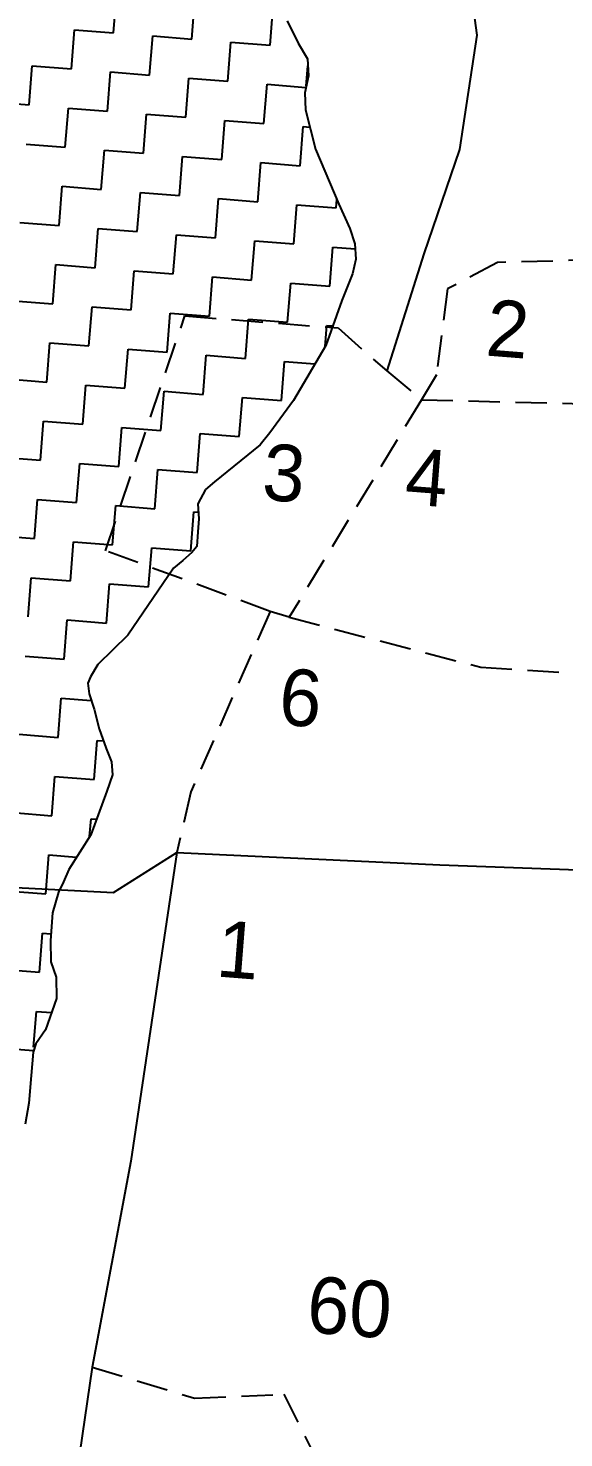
# Model space of a CAD drawing. Header units: metres. Extents: x 292752 to 294952, y 2098977 to 2102453.
# Drawn here: x 294206.9 to 294292.4, y 2100731.1 to 2100956.2 of the extents above; entities that cross this region are included whole.
import ezdxf
from ezdxf.enums import TextEntityAlignment as Align

# ---------------------------------------------------------------- set-up
doc = ezdxf.new("R2010")
doc.units = ezdxf.units.M
doc.linetypes.add('DASHED', pattern=[0.75, 0.5, -0.25])
for name, color, linetype in [('LINE_WATER', 4, 'Continuous'), ('POLY_HATCH', 12, 'Continuous'), ('POLY_PARCEL', 6, 'Continuous'), ('POLY_SUBPARCEL', 6, 'DASHED'), ('TEXT_MAPIN', 7, 'Continuous'), ('TEXT_PARCEL', 7, 'Continuous')]:
    doc.layers.add(name, color=color, linetype=linetype)
doc.styles.add('TEXT_MAP', font='', dxfattribs={"height": 2.5})
doc.styles.get('TEXT_MAP').set_extended_font_data('Kruti Dev 050')

msp = doc.modelspace()

# ---------------------------------------------------------------- linework, layer by layer
at = {"layer": 'LINE_WATER'}
for p, q in [((294277.29, 2100964.72), (294278.53, 2100955.03)), ((294278.53, 2100955.03), (294275.78, 2100936.81)), ((294275.78, 2100936.81), (294270.07, 2100920.14)), ((294270.07, 2100920.14), (294264.17, 2100901.44))]:
    msp.add_line(p, q, dxfattribs=at)
at = {"layer": 'POLY_HATCH', "linetype": 'Continuous'}
for p, q in [((294220.53, 2100955.43), (294221.03, 2100961.68)), ((294233.03, 2100954.44), (294233.53, 2100960.69)), ((294245.54, 2100953.46), (294246.03, 2100959.71)), ((294213.79, 2100949.67), (294214.28, 2100955.92)), ((294214.28, 2100955.92), (294220.53, 2100955.43)), ((294226.29, 2100948.69), (294226.78, 2100954.94)), ((294226.78, 2100954.94), (294233.03, 2100954.44)), ((294238.79, 2100947.7), (294239.28, 2100953.95)), ((294239.28, 2100953.95), (294245.54, 2100953.46)), ((294207.05, 2100943.92), (294207.54, 2100950.17)), ((294207.54, 2100950.17), (294213.79, 2100949.67)), ((294251.31, 2100946.95), (294251.56, 2100950.16)), ((294219.55, 2100942.93), (294220.04, 2100949.18)), ((294220.04, 2100949.18), (294226.29, 2100948.69)), ((294232.05, 2100941.94), (294232.54, 2100948.19)), ((294232.54, 2100948.19), (294238.79, 2100947.7)), ((294244.55, 2100940.96), (294245.04, 2100947.21)), ((294245.04, 2100947.21), (294251.26, 2100946.72)), ((294200.8, 2100944.41), (294207.05, 2100943.92)), ((294212.8, 2100937.17), (294213.3, 2100943.42)), ((294213.3, 2100943.42), (294219.55, 2100942.93)), ((294225.3, 2100936.19), (294225.8, 2100942.44)), ((294225.8, 2100942.44), (294232.05, 2100941.94)), ((294237.8, 2100935.2), (294238.3, 2100941.45)), ((294238.3, 2100941.45), (294244.55, 2100940.96)), ((294250.31, 2100934.21), (294250.8, 2100940.46)), ((294250.8, 2100940.46), (294251.89, 2100940.38)), ((294206.55, 2100937.66), (294212.8, 2100937.17)), ((294218.56, 2100930.43), (294219.05, 2100936.68)), ((294219.05, 2100936.68), (294225.3, 2100936.19)), ((294231.06, 2100929.44), (294231.55, 2100935.69)), ((294231.55, 2100935.69), (294237.8, 2100935.2)), ((294243.56, 2100928.45), (294244.06, 2100934.71)), ((294244.06, 2100934.71), (294250.31, 2100934.21)), ((294211.82, 2100924.67), (294212.31, 2100930.92)), ((294212.31, 2100930.92), (294218.56, 2100930.43)), ((294224.32, 2100923.68), (294224.81, 2100929.93)), ((294224.81, 2100929.93), (294231.06, 2100929.44)), ((294236.82, 2100922.7), (294237.31, 2100928.95)), ((294237.31, 2100928.95), (294243.56, 2100928.45)), ((294249.32, 2100921.71), (294249.81, 2100927.96)), ((294249.81, 2100927.96), (294256.06, 2100927.47)), ((294256.06, 2100927.47), (294256.17, 2100928.83)), ((294205.57, 2100925.16), (294211.82, 2100924.67)), ((294217.57, 2100917.93), (294218.07, 2100924.18)), ((294218.07, 2100924.18), (294224.32, 2100923.68)), ((294230.07, 2100916.94), (294230.57, 2100923.19)), ((294230.57, 2100923.19), (294236.82, 2100922.7)), ((294242.58, 2100915.95), (294243.07, 2100922.2)), ((294243.07, 2100922.2), (294249.32, 2100921.71)), ((294255.08, 2100914.97), (294255.57, 2100921.22)), ((294255.57, 2100921.22), (294259.12, 2100920.94)), ((294210.83, 2100912.17), (294211.32, 2100918.42)), ((294211.32, 2100918.42), (294217.57, 2100917.93)), ((294223.33, 2100911.18), (294223.82, 2100917.43)), ((294223.82, 2100917.43), (294230.07, 2100916.94)), ((294235.83, 2100910.2), (294236.33, 2100916.45)), ((294236.33, 2100916.45), (294242.58, 2100915.95)), ((294248.33, 2100909.21), (294248.83, 2100915.46)), ((294248.83, 2100915.46), (294255.08, 2100914.97)), ((294204.58, 2100912.66), (294210.83, 2100912.17)), ((294216.59, 2100905.43), (294217.08, 2100911.68)), ((294217.08, 2100911.68), (294223.33, 2100911.18)), ((294229.09, 2100904.44), (294229.58, 2100910.69)), ((294229.58, 2100910.69), (294235.83, 2100910.2)), ((294241.59, 2100903.45), (294242.08, 2100909.7)), ((294242.08, 2100909.7), (294248.33, 2100909.21)), ((294254.32, 2100905.35), (294254.58, 2100908.72)), ((294254.58, 2100908.72), (294255.54, 2100908.64)), ((294209.84, 2100899.67), (294210.34, 2100905.92)), ((294210.34, 2100905.92), (294216.59, 2100905.43)), ((294222.34, 2100898.68), (294222.84, 2100904.93)), ((294222.84, 2100904.93), (294229.09, 2100904.44)), ((294234.85, 2100897.7), (294235.34, 2100903.95)), ((294235.34, 2100903.95), (294241.59, 2100903.45)), ((294247.35, 2100896.71), (294247.84, 2100902.96)), ((294247.84, 2100902.96), (294252.7, 2100902.58)), ((294203.59, 2100900.16), (294209.84, 2100899.67)), ((294215.6, 2100892.93), (294216.09, 2100899.18)), ((294216.09, 2100899.18), (294222.34, 2100898.68)), ((294228.1, 2100891.94), (294228.59, 2100898.19)), ((294228.59, 2100898.19), (294234.85, 2100897.7)), ((294240.6, 2100890.95), (294241.1, 2100897.2)), ((294241.1, 2100897.2), (294247.35, 2100896.71)), ((294208.86, 2100887.17), (294209.35, 2100893.42)), ((294209.35, 2100893.42), (294215.6, 2100892.93)), ((294221.36, 2100886.18), (294221.85, 2100892.43)), ((294221.85, 2100892.43), (294228.1, 2100891.94)), ((294233.86, 2100885.2), (294234.35, 2100891.45)), ((294234.35, 2100891.45), (294240.6, 2100890.95)), ((294202.61, 2100887.66), (294208.86, 2100887.17)), ((294214.61, 2100880.42), (294215.11, 2100886.68)), ((294215.11, 2100886.68), (294221.36, 2100886.18)), ((294227.12, 2100879.44), (294227.61, 2100885.69)), ((294227.61, 2100885.69), (294233.86, 2100885.2)), ((294207.87, 2100874.67), (294208.36, 2100880.92)), ((294208.36, 2100880.92), (294214.61, 2100880.42)), ((294220.37, 2100873.68), (294220.86, 2100879.93)), ((294220.86, 2100879.93), (294227.12, 2100879.44)), ((294232.87, 2100872.69), (294233.37, 2100878.95)), ((294233.37, 2100878.95), (294234.09, 2100878.89)), ((294201.62, 2100875.16), (294207.87, 2100874.67)), ((294213.63, 2100867.92), (294214.12, 2100874.17)), ((294214.12, 2100874.17), (294220.37, 2100873.68)), ((294226.13, 2100866.94), (294226.62, 2100873.19)), ((294226.62, 2100873.19), (294232.87, 2100872.69)), ((294206.88, 2100862.17), (294207.38, 2100868.42)), ((294207.38, 2100868.42), (294213.63, 2100867.92)), ((294219.38, 2100861.18), (294219.88, 2100867.43)), ((294219.88, 2100867.43), (294226.13, 2100866.94)), ((294212.64, 2100855.42), (294213.13, 2100861.67)), ((294213.13, 2100861.67), (294219.38, 2100861.18)), ((294206.39, 2100855.92), (294212.64, 2100855.42)), ((294211.65, 2100842.92), (294212.15, 2100849.17)), ((294212.15, 2100849.17), (294216.97, 2100848.79)), ((294205.4, 2100843.42), (294211.65, 2100842.92)), ((294217.41, 2100836.18), (294217.91, 2100842.43)), ((294217.91, 2100842.43), (294218.9, 2100842.35)), ((294210.67, 2100830.42), (294211.16, 2100836.67)), ((294211.16, 2100836.67), (294217.41, 2100836.18)), ((294204.42, 2100830.92), (294210.67, 2100830.42)), ((294216.69, 2100827.08), (294216.92, 2100829.93)), ((294216.92, 2100829.93), (294217.8, 2100829.86)), ((294209.68, 2100817.92), (294210.17, 2100824.17)), ((294210.17, 2100824.17), (294214.62, 2100823.82)), ((294203.43, 2100818.41), (294209.68, 2100817.92)), ((294208.7, 2100805.42), (294209.19, 2100811.67)), ((294209.19, 2100811.67), (294210.51, 2100811.57)), ((294202.44, 2100805.91), (294208.7, 2100805.42)), ((294207.75, 2100793.46), (294208.2, 2100799.17)), ((294208.2, 2100799.17), (294210.61, 2100798.98)), ((294201.46, 2100793.41), (294207.68, 2100792.92))]:
    msp.add_line(p, q, dxfattribs=at)
at = {"layer": 'POLY_HATCH'}
for p, q in [((294248.24, 2100957.33), (294250.01, 2100953.78)), ((294250.01, 2100953.78), (294251.51, 2100951.27)), ((294251.51, 2100951.27), (294251.64, 2100948.54)), ((294251.64, 2100948.54), (294251.09, 2100945.86)), ((294251.09, 2100945.86), (294251.21, 2100943.12)), ((294251.21, 2100943.12), (294252.76, 2100936.86)), ((294252.76, 2100936.86), (294256.5, 2100928.05)), ((294256.5, 2100928.05), (294258.24, 2100924.16)), ((294258.24, 2100924.16), (294259.07, 2100921.71)), ((294259.07, 2100921.71), (294259.22, 2100919.31)), ((294259.22, 2100919.31), (294258.7, 2100916.97)), ((294258.7, 2100916.97), (294256.99, 2100912.67)), ((294256.99, 2100912.67), (294254.41, 2100905.51)), ((294254.41, 2100905.51), (294249.29, 2100896.72)), ((294249.29, 2100896.72), (294245.47, 2100891.57)), ((294245.47, 2100891.57), (294243.95, 2100889.64)), ((294243.95, 2100889.64), (294236.67, 2100883.74)), ((294235.21, 2100882.49), (294234, 2100880.2)), ((294236.67, 2100883.74), (294235.21, 2100882.49)), ((294234, 2100880.2), (294234.15, 2100877.8)), ((294234.15, 2100877.8), (294233.99, 2100875.77)), ((294233.99, 2100875.77), (294233.81, 2100873.4)), ((294233.81, 2100873.4), (294233.05, 2100872.44)), ((294231.59, 2100871.19), (294230.12, 2100869.94)), ((294233.05, 2100872.44), (294231.59, 2100871.19)), ((294230.12, 2100869.94), (294222.8, 2100859.27)), ((294222.8, 2100859.27), (294218, 2100854.54)), ((294218, 2100854.54), (294216.82, 2100852.59)), ((294216.82, 2100852.59), (294216.4, 2100851.6)), ((294216.4, 2100851.6), (294216.61, 2100849.88)), ((294216.61, 2100849.88), (294217.43, 2100847.43)), ((294217.43, 2100847.43), (294218.21, 2100844.3)), ((294218.21, 2100844.3), (294219.33, 2100841.14)), ((294219.33, 2100841.14), (294220.18, 2100839.03)), ((294220.36, 2100836.97), (294219.47, 2100834.32)), ((294220.18, 2100839.03), (294220.36, 2100836.97)), ((294219.47, 2100834.32), (294216.87, 2100827.37)), ((294216.87, 2100827.37), (294213.37, 2100821.85)), ((294213.37, 2100821.85), (294212.53, 2100819.87)), ((294212.53, 2100819.87), (294211.72, 2100818.23)), ((294211.72, 2100818.23), (294210.78, 2100814.9)), ((294210.78, 2100814.9), (294210.43, 2100810.49)), ((294210.43, 2100810.49), (294210.5, 2100807.08)), ((294210.5, 2100807.08), (294211.33, 2100804.63)), ((294211.33, 2100804.63), (294211.4, 2100801.21)), ((294211.4, 2100801.21), (294209.64, 2100796.24)), ((294209.64, 2100796.24), (294208.1, 2100793.98)), ((294207.66, 2100792.65), (294207.36, 2100788.92)), ((294208.1, 2100793.98), (294207.66, 2100792.65)), ((294207.36, 2100788.92), (294207.01, 2100784.52)), ((294207.01, 2100784.52), (294206.41, 2100781.16))]:
    msp.add_line(p, q, dxfattribs=at)
at = {"layer": 'POLY_PARCEL'}
for p, q in [((294220.49, 2100818.15), (294230.62, 2100824.56)), ((294230.62, 2100824.56), (294223.28, 2100775.24)), ((294230.62, 2100824.56), (294272.63, 2100822.58)), ((294272.63, 2100822.58), (294308.03, 2100821.29)), ((294199.51, 2100819.2), (294220.49, 2100818.15)), ((294223.28, 2100775.24), (294217.13, 2100742.36)), ((294217.13, 2100742.36), (294213.33, 2100716.7))]:
    msp.add_line(p, q, dxfattribs=at)
at = {"layer": 'POLY_SUBPARCEL', "ltscale": 10}
for p, q in [((294281.86, 2100918.75), (294273.89, 2100914.53)), ((294298.2, 2100919.2), (294281.86, 2100918.75)), ((294273.89, 2100914.53), (294272.11, 2100900.8)), ((294219.23, 2100872.74), (294231.91, 2100910.23)), ((294231.91, 2100910.23), (294256.39, 2100908.3)), ((294256.39, 2100908.3), (294264.17, 2100901.44)), ((294264.17, 2100901.44), (294269.72, 2100896.83)), ((294272.11, 2100900.8), (294269.72, 2100896.83)), ((294269.72, 2100896.83), (294248.58, 2100862.1)), ((294269.72, 2100896.83), (294295.34, 2100896.19)), ((294245.53, 2100863.04), (294219.23, 2100872.74)), ((294245.53, 2100863.04), (294232.85, 2100834.22)), ((294248.58, 2100862.1), (294245.53, 2100863.04)), ((294248.58, 2100862.1), (294279.17, 2100854.14)), ((294279.17, 2100854.14), (294306.55, 2100852.43)), ((294232.85, 2100834.22), (294230.62, 2100824.56)), ((294217.13, 2100742.36), (294233.46, 2100737.4)), ((294233.46, 2100737.4), (294247.72, 2100738.05)), ((294247.72, 2100738.05), (294253.24, 2100726.97))]:
    msp.add_line(p, q, dxfattribs=at)

# ---------------------------------------------------------------- texts
at = {"layer": 'TEXT_MAPIN', "style": 'TEXT_MAP'}
for s, p in [('2', (294283.52, 2100908.22)), ('3', (294247.77, 2100885.15)), ('4', (294270.58, 2100884.43)), ('6', (294250.42, 2100849.26)), ('1', (294240.46, 2100809))]:
    msp.add_text(s, height=9.03, rotation=355.4876, dxfattribs=at).set_placement(p, align=Align.MIDDLE)
at = {"layer": 'TEXT_PARCEL', "style": 'TEXT_MAP'}
msp.add_text('60', height=9.029, rotation=355.4876, dxfattribs=at).set_placement((294258.23, 2100751.94), align=Align.MIDDLE)

doc.saveas('drawing.dxf')
